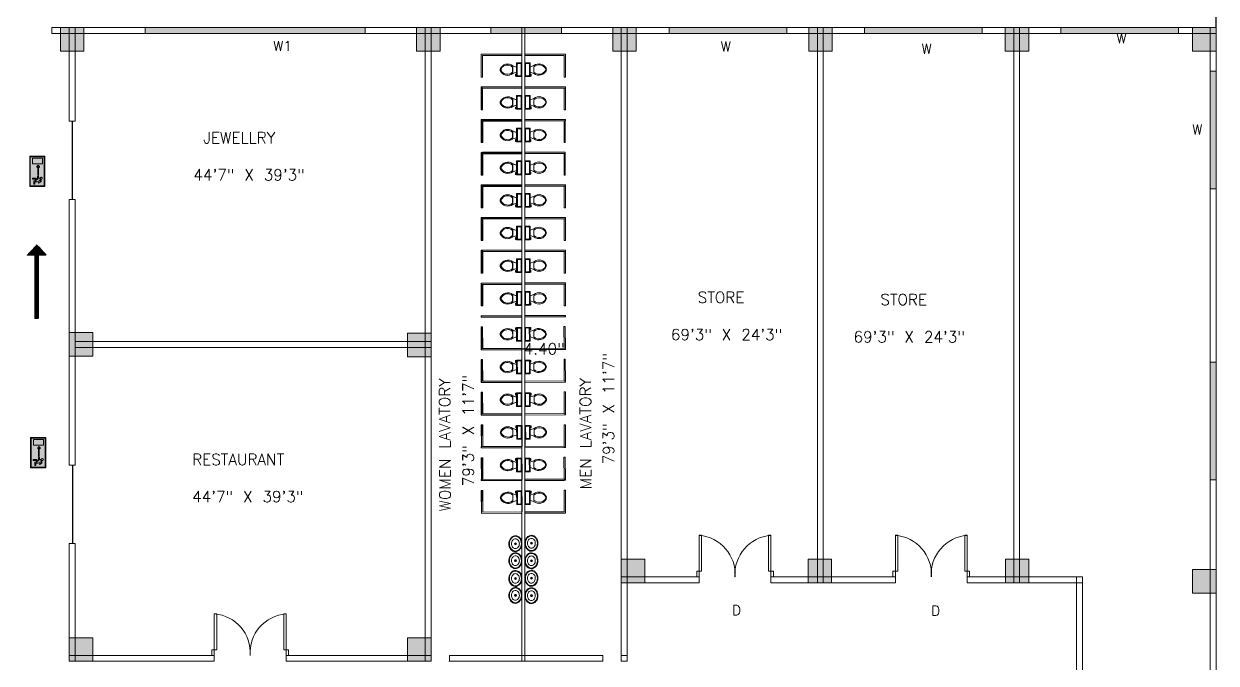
# Model space of a CAD drawing. Header units: inches. Extents: x 2447 to 25919, y 392 to 5548495.
# Drawn here: x 4416 to 6239, y 2063 to 3041 of the extents above; entities that cross this region are included whole.
import ezdxf

# ---------------------------------------------------------------- set-up
doc = ezdxf.new("R2010")
doc.units = ezdxf.units.IN
doc.header["$LTSCALE"] = 0.019685
doc.header["$MEASUREMENT"] = 0
doc.layers.get('0').update_dxf_attribs({"lineweight": 18})
doc.layers.get('Defpoints').update_dxf_attribs({"color": 140, "lineweight": 18})
for name, color, linetype, lineweight in [('CAR PARKING', 7, 'Continuous', 18), ('DOOR', 3, 'Continuous', 18), ('FIRE ESCAPE DOORS', 7, 'Continuous', 18), ('RESTROOM UTILITIES', 7, 'Continuous', 18), ('SHUTTER', 250, 'Continuous', 30), ('WINDOWS', 7, 'Continuous', 18)]:
    doc.layers.add(name, color=color, linetype=linetype, lineweight=lineweight)
doc.styles.get("Standard").update_dxf_attribs({"font": 'txt.shx', "height": 15})
doc.dimstyles.get("Standard").update_dxf_attribs({"dimtxt": 16.8, "dimasz": 0.007087, "dimexe": 0.007087, "dimexo": 0.002461, "dimgap": 0.003543, "dimtad": 0, "dimtih": 1, "dimtoh": 1, "dimzin": 0, "dimdsep": 46, "dimlunit": 3, "dimtxsty": 'Standard', "dimcen": 0.003543, "dimadec": 0, "dimazin": 0, "dimtfac": 1, "dimtofl": 0, "dimtmove": 0, "dimatfit": 3, "dimfxl": 0.03937, "dimtolj": 1, "dimtzin": 0, "dimarcsym": 0})

# ---------------------------------------------------------------- blocks, each defined once
blk = doc.blocks.new('WINDOWS')
at = {"layer": 'WINDOWS'}
h = blk.add_hatch(color=4, dxfattribs=at)
h.dxf.hatch_style = 1
h.paths.add_polyline_path([(9, 90), (0, 90), (0, -90), (9, -90)])
blk.add_lwpolyline([(0, -90), (9, -90), (9, 90), (0, 90)], close=True, dxfattribs=at)
blk = doc.blocks.new('double doors')
at = {"layer": 'DOOR'}
for points in [[(-54.9, 8.6), (-51.3, 8.6), (-51.3, 63.6), (-54.9, 63.6)], [(54.9, 8.6), (51.3, 8.6), (51.3, 63.6), (54.9, 63.6)], [(-54.9, 8.6), (-58.6, 8.6), (-58.6, 0), (-54.9, 0)], [(54.9, 8.6), (58.6, 8.6), (58.6, 0), (54.9, 0)]]:
    blk.add_lwpolyline(points, close=True, dxfattribs=at)
for centre, start, end in [((-59.3, 4.3), 355.8288, 85.8288), ((59.3, 4.3), 94.1712, 184.1712)]:
    blk.add_arc(centre, 59.4, start, end, dxfattribs=at)
blk = doc.blocks.new('fire escape man')
h = blk.add_hatch(color=84)
h.paths.add_polyline_path([(22.2, 10.7), (-22.2, 10.7), (-22.2, -10.7), (22.2, -10.7)])
h.paths.add_polyline_path([(-6.1, -0.8), (-7.5, -0.8), (-9.4, 1.2), (-7.5, 3.2), (-6.1, 3.2), (-7.5, 1.7), (5.8, 1.7), (5.8, 0.7), (-7.5, 0.7)], flags=16)
h.paths.add_polyline_path([(-11.6, -7.3), (-20.1, -7.3), (-20.1, 8), (-11.6, 8)], flags=16)
h.paths.add_polyline_path([(7.4, 0.3), (7.4, 1.8), (10.5, 1.8), (10.5, 4), (10.7, 4), (10.9, 4), (11.2, 4), (11.6, 4.1), (11.8, 4.2), (12.1, 4.5), (12.3, 4.7), (12.4, 5), (12.5, 5.3), (12.5, 5.6), (12.5, 5.7), (12.5, 5.8), (16.2, 5.8), (18.2, 2.3), (17, 1.6), (15.5, 4.3), (13.4, 4.3), (15.9, -0.1), (15.9, -3.6), (19.7, -3.6), (19.7, -5.1), (14.4, -5.1), (14.4, -1.7), (11.7, -3.2), (11.7, -7.5), (10.4, -7.5), (10.4, -2.4), (13, -0.8), (11.7, 1.5), (11.7, 0.3)], flags=16)
h.paths.add_polyline_path([(9.3, 5.2), (9.2, 5.5), (9.1, 5.8), (9.1, 6.1), (9.1, 6.4), (9.2, 6.7), (9.3, 7), (9.5, 7.2), (9.7, 7.4), (10, 7.5), (10.3, 7.6), (10.6, 7.7), (10.9, 7.6), (11.2, 7.5), (11.4, 7.4), (11.6, 7.2), (11.8, 7), (12, 6.7), (12.1, 6.4), (12.1, 6.1), (12.1, 5.8), (12, 5.5), (11.8, 5.2), (11.6, 5), (11.4, 4.8), (11.2, 4.7), (10.9, 4.5), (10.6, 4.5), (10.3, 4.5), (10, 4.7), (9.7, 4.8), (9.5, 5)], flags=16)
h = blk.add_hatch(color=7)
h.dxf.hatch_style = 1
h.paths.add_polyline_path([(-11.6, 8), (-20.1, 8), (-20.1, -7.3), (-11.6, -7.3)])
h.paths.add_polyline_path([(5.8, 1.7), (-7.5, 1.7), (-6.1, 3.2), (-7.5, 3.2), (-9.4, 1.2), (-7.5, -0.8), (-6.1, -0.8), (-7.5, 0.7), (5.8, 0.7)])
h.paths.add_polyline_path([(13.4, 4.3), (15.5, 4.3), (17, 1.6), (18.2, 2.3), (16.2, 5.8), (12.5, 5.8), (12.5, 5.7), (12.5, 5.6), (12.5, 5.3), (12.4, 5), (12.3, 4.7), (12.1, 4.5), (11.8, 4.2), (11.6, 4.1), (11.2, 4), (10.9, 4), (10.7, 4), (10.5, 4), (10.5, 1.8), (7.4, 1.8), (7.4, 0.3), (11.7, 0.3), (11.7, 1.5), (13, -0.8), (10.4, -2.4), (10.4, -7.5), (11.7, -7.5), (11.7, -3.2), (14.4, -1.7), (14.4, -5.1), (19.7, -5.1), (19.7, -3.6), (15.9, -3.6), (15.9, -0.1)])
h.paths.add_polyline_path([(12, 5.5), (12.1, 5.8), (12.1, 6.1), (12.1, 6.4), (12, 6.7), (11.8, 7), (11.6, 7.2), (11.4, 7.4), (11.2, 7.5), (10.9, 7.6), (10.6, 7.7), (10.3, 7.6), (10, 7.5), (9.7, 7.4), (9.5, 7.2), (9.3, 7), (9.2, 6.7), (9.1, 6.4), (9.1, 6.1), (9.1, 5.8), (9.2, 5.5), (9.3, 5.2), (9.5, 5), (9.7, 4.8), (10, 4.7), (10.3, 4.5), (10.6, 4.5), (10.9, 4.5), (11.2, 4.7), (11.4, 4.8), (11.6, 5), (11.8, 5.2)])
blk.add_lwpolyline([(-23.1, 11.6), (23.1, 11.6), (23.1, -11.6), (-23.1, -11.6)], close=True)
at = {"color": 18, "true_color": 0x000000}
for points in [[(-23.1, 11.6), (23.1, 11.6), (23.1, -11.6), (-23.1, -11.6)], [(-22.2, 10.7), (22.2, 10.7), (22.2, -10.7), (-22.2, -10.7)], [(-20.1, 8), (-11.6, 8), (-11.6, -7.3), (-20.1, -7.3)], [(-7.5, 1.7), (-6.1, 3.2), (-7.5, 3.2), (-9.4, 1.2), (-7.5, -0.8), (-6.1, -0.8), (-7.5, 0.7), (5.8, 0.7), (5.8, 1.7), (-7.5, 1.7)], [(19.7, -3.6), (15.9, -3.6), (15.9, -0.1), (13.4, 4.3), (15.5, 4.3), (17, 1.6), (18.2, 2.3), (16.2, 5.8), (12.5, 5.8), (12.5, 5.8), (12.5, 5.7), (12.5, 5.6), (12.5, 5.3), (12.4, 5), (12.3, 4.7), (12.1, 4.5), (11.8, 4.2), (11.6, 4.1), (11.2, 4), (10.9, 4), (10.7, 4), (10.5, 4), (10.5, 1.8), (7.4, 1.8), (7.4, 0.3), (11.7, 0.3), (11.7, 1.5), (13, -0.8), (10.4, -2.4), (10.4, -7.5), (11.7, -7.5), (11.7, -3.2), (14.4, -1.7), (14.4, -5.1), (19.7, -5.1), (19.7, -3.6)], [(10.6, 7.7), (10.3, 7.6), (10, 7.5), (9.7, 7.4), (9.5, 7.2), (9.3, 7), (9.2, 6.7), (9.1, 6.4), (9.1, 6.1), (9.1, 5.8), (9.2, 5.5), (9.3, 5.2), (9.5, 5), (9.7, 4.8), (10, 4.7), (10.3, 4.5), (10.6, 4.5), (10.9, 4.5), (11.2, 4.7), (11.4, 4.8), (11.6, 5), (11.8, 5.2), (12, 5.5), (12.1, 5.8), (12.1, 6.1), (12.1, 6.4), (12, 6.7), (11.8, 7), (11.6, 7.2), (11.4, 7.4), (11.2, 7.5), (10.9, 7.6), (10.6, 7.7)]]:
    blk.add_lwpolyline(points, close=True, dxfattribs=at)
at = {"color": 84, "lineweight": 0}
blk.add_lwpolyline([(22.2, 10.7), (-22.2, 10.7), (-22.2, -10.7), (22.2, -10.7), (22.2, 10.7)], close=True, dxfattribs=at)
blk = doc.blocks.new('Toilet - top')
for p, q in [((-10, -8.5), (-8, -8.5)), ((-10, -9.5), (-10, -8.5)), ((-7, -9.5), (-10, -9.5)), ((-8, -8.5), (-8, -8)), ((-7, -8), (-7, -9.5)), ((-4, -8), (-6, -14)), ((4, -14), (-4, -14)), ((4, -8), (6, -14)), ((9.5, -6), (9.5, -2))]:
    blk.add_line(p, q)
blk.add_lwpolyline([(10.5, -8), (10.5, 0), (-10.5, 0), (-10.5, -8)], close=True)
for points in [[(-9.5, -2), (-9.5, -6)], [(8.5, -1), (-8.5, -1)], [(-8.5, -7), (8.5, -7)]]:
    blk.add_lwpolyline(points)
for centre, radius, start, end in [((-8.6, -1.9), 0.884, 81.8699, 188.1301), ((-8.6, -6.1), 0.884, 171.8699, 278.1301), ((3.5, -21.6), 12.2, 141.4691, 247.9714), ((4.2, -21.8), 11.3, 136.3677, 238.9468), ((-3.5, -21.6), 12.2, 292.0284, 38.5307), ((-4.2, -21.8), 11.3, 301.053, 43.6321), ((8.6, -1.9), 0.884, 351.8699, 98.1301), ((8.6, -6.1), 0.884, 261.8699, 8.1301), ((0, -27.9), 4, 245.7318, 294.2682), ((0, -29), 4, 254.8605, 285.1395)]:
    blk.add_arc(centre, radius, start, end)
blk = doc.blocks.new('TOILET UTILITIES')
at = {"layer": 'RESTROOM UTILITIES'}
for p, q in [((-38.1, 22.7), (23.9, 22.7)), ((-38.1, 20.7), (-38.1, -27.3)), ((21.9, 20.7), (-38.1, 20.7)), ((-38.1, 20.7), (21.9, 20.7)), ((21.9, 20.7), (21.9, -12.4)), ((23.9, 22.7), (23.9, -12.4)), ((21.9, -12.4), (23.9, -12.4)), ((-38.1, -27.3), (21.9, -27.3)), ((-38.1, -29.3), (23.9, -29.3)), ((21.9, -27.4), (23.9, -27.4)), ((23.9, -27.4), (23.9, -29.3))]:
    blk.add_line(p, q, dxfattribs=at)
at = {"layer": 'RESTROOM UTILITIES', "rotation": 90}
blk.add_blockref('Toilet - top', (-38.1, -0.9), dxfattribs=at)
blk = doc.blocks.new('Sink - Oval top')
for p, q in [((-1, 0), (1, 0)), ((0, 1), (0, -1))]:
    blk.add_line(p, q)
at = {"linetype": 'Continuous'}
for points in [[(-12.2, 0.4, 0.117634), (-11.5, -3.4, 0.104469), (-8.9, -6.8, 0.090016), (-5.1, -9.1, 0.08192), (-0.3, -10, 0.08192), (4.5, -9.4, 0.090016), (8.4, -7.4, 0.104469), (11.2, -4.1, 0.117634), (12.2, -0.4, 0.117634), (11.5, 3.4, 0.104469), (8.9, 6.8, 0.090016), (5.1, 9.1, 0.08192), (0.3, 10, 0.08192), (-4.5, 9.4, 0.090016), (-8.4, 7.4, 0.104469), (-11.2, 4.1, 0.117634)], [(-11.3, 0.2, 0.118622), (-10.5, -3.3, 0.104678), (-8.1, -6.4, 0.089562), (-4.5, -8.4, 0.081185), (-0.1, -9.2, 0.081185), (4.3, -8.5, 0.089562), (7.9, -6.6, 0.104678), (10.4, -3.5, 0.118622), (11.3, -0.2, 0.118622), (10.5, 3.3, 0.104678), (8.1, 6.4, 0.089562), (4.5, 8.4, 0.081185), (0.1, 9.2, 0.081185), (-4.3, 8.5, 0.089562), (-7.9, 6.6, 0.104678), (-10.4, 3.5, 0.118622)], [(-7.4, 0.1, 0.118283), (-6.9, -2.2, 0.104607), (-5.3, -4.2, 0.089718), (-3, -5.5, 0.081436), (-0.1, -6, 0.081436), (2.8, -5.6, 0.089718), (5.2, -4.3, 0.104607), (6.9, -2.3, 0.118283), (7.4, -0.1, 0.118283), (6.9, 2.2, 0.104607), (5.3, 4.2, 0.089718), (3, 5.5, 0.081436), (0.1, 6, 0.081436), (-2.8, 5.6, 0.089718), (-5.2, 4.3, 0.104607), (-6.9, 2.3, 0.118283)]]:
    blk.add_lwpolyline(points, format="xyb", close=True, dxfattribs=at)
for radius in [1.5, 1]:
    blk.add_circle((0, 0), radius)
blk = doc.blocks.new('*D187')
at = {"layer": 'CAR PARKING', "color": 0, "lineweight": -2, "transparency": 16777216}
for p, q in [((5177.4, 2544.1), (5177.4, 2543.9)), ((5177.4, 2543.9), (5181.8, 2543.9)), ((5181.8, 2544.1), (5181.8, 2543.9)), ((5181.8, 2543.9), (5181.8, 2543.9))]:
    blk.add_line(p, q, dxfattribs=at)
at = {"layer": 'CAR PARKING', "color": 0, "transparency": 16777216}
for points in [[(5177.4, 2543.9), (5177.4, 2543.9), (5177.4, 2543.9)], [(5181.8, 2543.9), (5181.8, 2543.9), (5181.8, 2543.9)]]:
    blk.add_solid(points, dxfattribs=at)
at = {"layer": 'Defpoints', "color": 0, "transparency": 16777216}
for p in [(5177.4, 2544.1), (5181.8, 2544.1), (5181.8, 2543.9)]:
    blk.add_point(p, dxfattribs=at)
at = {"layer": 'CAR PARKING', "color": 0, "transparency": 16777216, "insert": (5211.6, 2543.9), "char_height": 17, "attachment_point": 5}
blk.add_mtext('\\A1;4.40"', dxfattribs=at)
blk = doc.blocks.new('column')
at = {"layer": 'FIRE ESCAPE DOORS'}
h = blk.add_hatch(color=2, dxfattribs=at)
h.dxf.hatch_style = 1
h.paths.add_polyline_path([(3085.8, 2952.4), (3049.8, 2952.4), (3049.8, 2916.4), (3085.8, 2916.4)])
blk.add_lwpolyline([(3049.8, 2916.4), (3085.8, 2916.4), (3085.8, 2952.4), (3049.8, 2952.4)], close=True, dxfattribs=at)
blk = doc.blocks.new('COLUMNS')
at = {"layer": 'FIRE ESCAPE DOORS'}
blk.add_blockref('column', (-3067.8, -2934.4), dxfattribs=at)
blk = doc.blocks.new('*D194')
at = {"color": 0, "lineweight": -2, "transparency": 16777216}
for p, q in [((2638.8, 3035.2), (2638.8, 3240.6)), ((2638.8, 3240.6), (4414.7, 3240.6)), ((6238.8, 3240.6), (4462.9, 3240.6)), ((6238.8, 3035.2), (6238.8, 3240.6))]:
    blk.add_line(p, q, dxfattribs=at)
at = {"color": 0, "transparency": 16777216}
for points in [[(2638.8, 3240.6), (2638.8, 3240.6), (2638.8, 3240.6)], [(6238.8, 3240.6), (6238.8, 3240.6), (6238.8, 3240.6)]]:
    blk.add_solid(points, dxfattribs=at)
at = {"layer": 'Defpoints', "color": 0, "transparency": 16777216}
for p in [(6238.8, 3240.6), (2638.8, 3035.2), (6238.8, 3035.2)]:
    blk.add_point(p, dxfattribs=at)
at = {"color": 0, "transparency": 16777216, "insert": (4438.8, 3240.6), "char_height": 17, "attachment_point": 5}
blk.add_mtext("\\A1;300'", dxfattribs=at)
blk = doc.blocks.new('WINDOWS W1')
h = blk.add_hatch(color=4)
h.dxf.hatch_style = 1
h.paths.add_polyline_path([(336, 9), (0, 9), (0, 0), (336, 0)])
blk.add_lwpolyline([(0, 0), (336, 0), (336, 9), (0, 9)], close=True)
blk = doc.blocks.new('VENTILATOR')
at = {"true_color": 0xf8991e}
h = blk.add_hatch(color=30, dxfattribs=at)
h.dxf.hatch_style = 1
h.paths.add_polyline_path([(108, 9), (0, 9), (0, 0), (108, 0)])
blk.add_lwpolyline([(0, 9), (108, 9), (108, 0), (0, 0)], close=True)

msp = doc.modelspace()

# ---------------------------------------------------------------- hatches: boundary and pattern name
at = {"layer": 'FIRE ESCAPE DOORS'}
h = msp.add_hatch(dxfattribs=at)
h.set_pattern_fill('ANSI32', color=3, scale=0.445754, angle=90)
h.set_pattern_definition([(135, (5253.67708, 766.35498), (-0.118198277, -0.118198277), []), (135, (5253.67708, 766.43378), (-0.118198277, -0.118198277), [])])
h.paths.add_polyline_path([(4432.727, 2687.321), (4432.727, 2590.223), (4438.66, 2590.223), (4438.66, 2687.321)])
h.paths.add_polyline_path([(4420.978, 2687.321), (4432.727, 2687.321), (4438.66, 2687.321), (4450.409, 2687.321), (4435.693, 2703.101)])

# ---------------------------------------------------------------- linework, layer by layer
for p, q in [((6238.77, 3035.22), (4459.07, 3035.22)), ((5038.77, 3026.22), (4459.07, 3026.22)), ((6238.77, 3026.22), (4459.07, 3026.22)), ((4485.57, 2892.24), (4485.57, 3035.22)), ((4494.57, 2892.24), (4494.57, 3035.22)), ((5029.77, 2066.22), (5029.77, 3035.22)), ((5038.77, 2066.22), (5038.77, 3035.22)), ((5177.57, 2066.22), (5177.57, 3035.22)), ((5181.97, 2066.22), (5181.97, 3035.22)), ((5329.256, 3035.22), (5329.256, 2066.22)), ((5338.256, 3035.22), (5338.256, 2066.22)), ((5629.256, 3035.22), (5629.256, 2186.22)), ((5638.256, 3035.22), (5638.256, 2186.22)), ((5929.256, 3035.22), (5929.256, 2186.22)), ((5938.256, 3035.22), (5938.256, 2186.22)), ((6229.77, 635.22), (6229.77, 3035.22)), ((6238.77, 635.22), (6238.77, 3035.22)), ((4485.57, 2366.195), (4485.57, 2772.136)), ((4494.57, 2366.195), (4494.57, 2772.136)), ((5038.77, 2555.22), (4494.57, 2555.22)), ((5038.77, 2546.22), (4494.57, 2546.22)), ((4485.57, 2066.22), (4485.57, 2246.35)), ((4494.57, 2066.22), (4494.57, 2246.35)), ((5329.256, 2195.22), (5338.256, 2195.22)), ((5338.256, 2195.22), (5448.31, 2195.22)), ((5448.31, 2195.22), (5448.31, 2186.22)), ((5503.232, 2195.22), (5503.286, 2195.22)), ((5558.209, 2195.22), (5638.256, 2195.22)), ((5558.209, 2195.22), (5558.209, 2186.22)), ((5638.256, 2195.22), (5748.363, 2195.22)), ((5748.363, 2195.22), (5748.363, 2186.22)), ((5803.286, 2195.22), (5803.34, 2195.22)), ((5858.263, 2195.22), (5938.256, 2195.22)), ((5858.263, 2195.22), (5858.263, 2186.22)), ((5938.256, 2195.22), (6034.351, 2195.22)), ((6025.351, 2195.22), (6025.351, 1919.885)), ((6034.351, 2195.22), (6034.351, 1919.885)), ((5329.256, 2186.22), (5338.256, 2186.22)), ((5338.256, 2186.22), (5448.31, 2186.22)), ((5558.209, 2186.22), (5638.256, 2186.22)), ((5638.256, 2186.22), (5748.363, 2186.22)), ((5858.263, 2186.22), (5938.256, 2186.22)), ((5938.256, 2186.22), (6034.351, 2186.22)), ((4707.221, 2075.22), (4485.57, 2075.22)), ((4707.221, 2066.22), (4485.57, 2066.22)), ((4707.221, 2075.22), (4707.221, 2066.22)), ((5038.77, 2075.22), (4817.12, 2075.22)), ((4817.12, 2075.22), (4817.12, 2066.22)), ((5038.77, 2066.22), (4817.12, 2066.22)), ((5066.21, 2066.22), (5238.963, 2066.22)), ((5066.21, 2066.22), (5066.21, 2066.152)), ((5066.78, 2075.22), (5238.963, 2075.22)), ((5238.963, 2075.22), (5301.25, 2075.22)), ((5238.963, 2066.22), (5301.25, 2066.22)), ((5329.256, 2075.22), (5338.256, 2075.22)), ((5329.256, 2066.22), (5338.256, 2066.22)), ((5329.256, 2066.22), (5338.256, 2066.22)), ((5329.256, 2066.22), (5338.256, 2066.22)), ((6229.256, 2066.22), (6229.77, 2066.22))]:
    msp.add_line(p, q)
at = {"layer": 'CAR PARKING'}
for p, q in [((5066.78, 2075.22), (5066.78, 2066.22)), ((5301.25, 2075.22), (5301.25, 2066.22))]:
    msp.add_line(p, q, dxfattribs=at)
at = {"layer": 'FIRE ESCAPE DOORS'}
for p, q in [((4459.07, 3026.22), (4459.07, 3035.22)), ((4494.57, 2892.24), (4485.57, 2892.24)), ((4494.57, 2772.136), (4485.57, 2772.136)), ((4494.57, 2366.195), (4485.57, 2366.195)), ((4494.57, 2246.35), (4485.57, 2246.35))]:
    msp.add_line(p, q, dxfattribs=at)
at = {"layer": 'RESTROOM UTILITIES'}
for p, q in [((5173.126, 2546.848), (5173.126, 2546.848)), ((5173.194, 2537.383), (5173.194, 2537.383)), ((5173.311, 2546.849), (5173.311, 2546.849)), ((5173.379, 2537.383), (5173.379, 2537.383))]:
    msp.add_line(p, q, dxfattribs=at)
at = {"layer": 'SHUTTER'}
for p, q in [((4489.954, 2892.198), (4489.954, 2772.198)), ((4490.344, 2366.195), (4490.344, 2246.431))]:
    msp.add_line(p, q, dxfattribs=at)

# ---------------------------------------------------------------- block references
for name, p in [('COLUMNS', (4489.997, 3017.22)), ('WINDOWS W1', (4601.806, 3026.22)), ('COLUMNS', (5034.297, 3017.22)), ('VENTILATOR', (5129.766, 3026.22)), ('COLUMNS', (5334.371, 3017.22)), ('COLUMNS', (5633.902, 3017.22)), ('COLUMNS', (5934.414, 3017.22)), ('COLUMNS', (6220.77, 3017.22)), ('COLUMNS', (4503.57, 2550.829)), ('COLUMNS', (5020.77, 2549.926)), ('COLUMNS', (5347.256, 2204.22)), ('COLUMNS', (5632.943, 2204.22)), ('COLUMNS', (5934.497, 2204.22)), ('COLUMNS', (6220.77, 2188.517)), ('COLUMNS', (4503.57, 2084.22)), ('COLUMNS', (5020.748, 2084.22))]:
    msp.add_blockref(name, p)
at = {"rotation": 270}
for p in [(4436.607, 2815.294), (4438.036, 2385.155)]:
    msp.add_blockref('fire escape man', p, dxfattribs=at)
at = {"layer": 'DOOR'}
for p in [(5503.259, 2195.22), (5803.313, 2195.22), (4762.17, 2075.22)]:
    msp.add_blockref('double doors', p, dxfattribs=at)
at = {"layer": 'RESTROOM UTILITIES', "xscale": -1}
for p, rotation in [((5139.162, 2971.603), 0.002420321216245469), ((5139.347, 2971.604), 0.002420321216245469), ((5139.19, 2921.577), 0.002420321216245469), ((5139.375, 2921.577), 0.002420321216245469), ((5139.246, 2871.697), 0.002420321216245469), ((5139.431, 2871.697), 0.002420321216245469), ((5139.239, 2821.63), 0.002420321216245469), ((5139.424, 2821.63), 0.002420321216245469), ((5139.215, 2771.776), 0.002420321216245469), ((5139.4, 2771.776), 0.002420321216245469), ((5139.238, 2721.858), 0.002420321216245469), ((5139.423, 2721.859), 0.002420321216245469), ((5139.241, 2671.858), 0.002420321216245469), ((5139.426, 2671.859), 0.002420321216245469), ((5139.243, 2621.858), 0.002420321216245469), ((5139.428, 2621.859), 0.002420321216245469), ((5219.941, 2565.538), 180.2059967433289), ((5219.993, 2515.537), 180.2059967433289), ((5220.18, 2465.524), 180.2059967433289), ((5220.353, 2415.528), 180.2059967433289), ((5219.946, 2365.68), 180.2059967433289), ((5220.035, 2315.516), 180.2059967433289)]:
    msp.add_blockref('TOILET UTILITIES', p, dxfattribs=dict(at, rotation=rotation))
at = {"layer": 'RESTROOM UTILITIES'}
for p in [(5220.031, 2971.819), (5220.005, 2921.793), (5219.951, 2871.913), (5219.96, 2821.846), (5219.986, 2771.992), (5219.965, 2722.074), (5219.965, 2672.074), (5219.965, 2622.074)]:
    msp.add_blockref('TOILET UTILITIES', p, dxfattribs=at)
for name, p, rotation in [('TOILET UTILITIES', (5139.243, 2565.265), 180.2059967433288), ('TOILET UTILITIES', (5139.428, 2565.266), 180.2059967433288), ('TOILET UTILITIES', (5139.235, 2515.207), 180.2059967433288), ('TOILET UTILITIES', (5139.42, 2515.208), 180.2059967433288), ('TOILET UTILITIES', (5139.246, 2465.207), 180.2059967433288), ('TOILET UTILITIES', (5139.431, 2465.208), 180.2059967433288), ('TOILET UTILITIES', (5139.382, 2415.207), 180.2059967433288), ('TOILET UTILITIES', (5139.567, 2415.208), 180.2059967433288), ('TOILET UTILITIES', (5139.282, 2365.207), 180.2059967433288), ('TOILET UTILITIES', (5139.467, 2365.207), 180.2059967433288), ('TOILET UTILITIES', (5139.336, 2315.207), 180.2059967433288), ('TOILET UTILITIES', (5139.521, 2315.207), 180.2059967433288), ('Sink - Oval top', (5167.555, 2246.008), 90), ('Sink - Oval top', (5191.994, 2246.692), 90), ('Sink - Oval top', (5167.555, 2220.078), 90), ('Sink - Oval top', (5191.994, 2219.885), 90), ('Sink - Oval top', (5191.953, 2193.179), 90), ('Sink - Oval top', (5167.555, 2192.859), 90), ('Sink - Oval top', (5167.547, 2167.048), 90), ('Sink - Oval top', (5191.986, 2166.58), 90)]:
    msp.add_blockref(name, p, dxfattribs=dict(at, rotation=rotation))
at = {"layer": 'WINDOWS'}
for p, rotation in [((5492.431, 3026.135), 90), ((5791.271, 3035.22), 270), ((6091.279, 3026.22), 90)]:
    msp.add_blockref('WINDOWS', p, dxfattribs=dict(at, rotation=rotation))
for p in [(6229.77, 2878.606), (6229.77, 2433.47)]:
    msp.add_blockref('WINDOWS', p, dxfattribs=at)

# ---------------------------------------------------------------- texts
at = {"attachment_point": 1}
for s, width, gutter_width, heights, insert, char_height in [('W', 89.63251, 75, [0], (6086.392, 3026.22), 15), ('W1', 114.63655, 75, [0], (4797.422, 3014.515), 15), ('W', 89.63251, 75, [0], (5481.505, 3013.712), 15), ('W', 89.63251, 75, [0], (5788.431, 3010.144), 15), ('W', 89.63251, 75, [0], (6202.343, 2886.747), 15), ('    JEWELLRY\\P\\P   44\'7" X 39\'3"', 304.30646, 85, [0], (4629.885, 2875.069), 17), ('STORE', 121.86116, 85, [21.909], (5446.212, 2631.21), 17), ('STORE', 121.86116, 85, [21.909], (5725.433, 2627.72), 17), ('69\'3" X 24\'3"', 234.16481, 85, [0], (5405.299, 2574.217), 17), ('69\'3" X 24\'3"', 234.16481, 85, [0], (5684.52, 2570.727), 17), ('RESTAURANT\\P\\P44\'7" X 39\'3"', 358.90446, 85, [0], (4673.451, 2383.255), 17), ('D', 120.00731, 75, [0], (5498.973, 2151.855), 15), ('D', 120.00731, 75, [0], (5803.286, 2151.105), 15)]:
    msp.add_mtext_dynamic_manual_height_columns(s, width=width, gutter_width=gutter_width, heights=heights, dxfattribs=dict(at, insert=insert, char_height=char_height))
at = {"char_height": 17, "attachment_point": 1}
for s, width, insert, rotation in [('79\'3" X 11\'7"', 199.37927, (5301.316, 2367.269), 90), ('WOMEN LAVATORY', 251.58995, (5051.522, 2295.202), 90.205997), ('79\'3" X 11\'7"', 199.37927, (5086.765, 2333.913), 90), ('79\'3" X 11\'7"', 199.37927, (5086.95, 2333.914), 90), ('  MEN LAVATORY', 251.58995, (5266.737, 2298.835), 90.205997)]:
    msp.add_mtext_dynamic_manual_height_columns(s, width=width, gutter_width=85, heights=[0], dxfattribs=dict(at, insert=insert, rotation=rotation))

# ---------------------------------------------------------------- dimensions: what is measured, and where the dimension line sits
dim = msp.add_linear_dim(base=(6238.77, 3240.556), p1=(2638.77, 3035.22), p2=(6238.77, 3035.22), dimstyle='Standard')
dim.commit()
dim.dimension.update_dxf_attribs({"geometry": '*D194', "text_midpoint": (4438.77, 3240.556)})
at = {"layer": 'CAR PARKING'}
dim = msp.add_linear_dim(base=(5181.818, 2543.868), p1=(5177.418, 2544.092), p2=(5181.818, 2544.092), dimstyle='Standard', dxfattribs=at)
dim.commit()
dim.dimension.update_dxf_attribs({"geometry": '*D187', "text_midpoint": (5211.579, 2543.868)})

doc.saveas('drawing.dxf')
